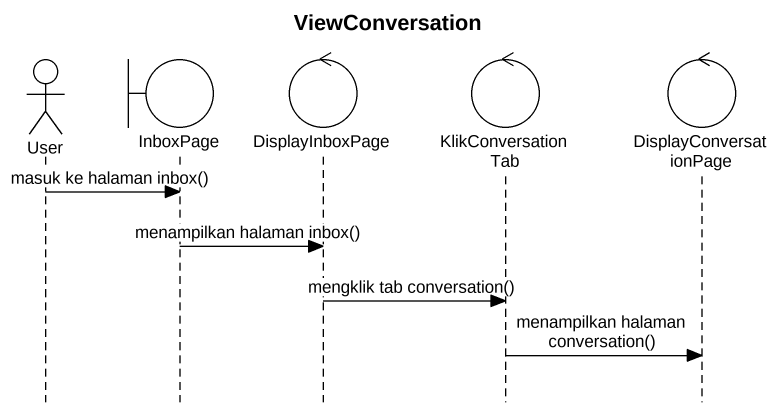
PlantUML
@startuml
title ViewConversation
hide footbox
actor User
boundary InboxPage
control DisplayInboxPage
control KlikConversationTab
control DisplayConversationPage

User -> InboxPage : masuk ke halaman inbox()
InboxPage -> DisplayInboxPage : menampilkan halaman inbox()
DisplayInboxPage -> KlikConversationTab : mengklik tab conversation()
KlikConversationTab -> DisplayConversationPage : menampilkan halaman conversation()
@enduml
